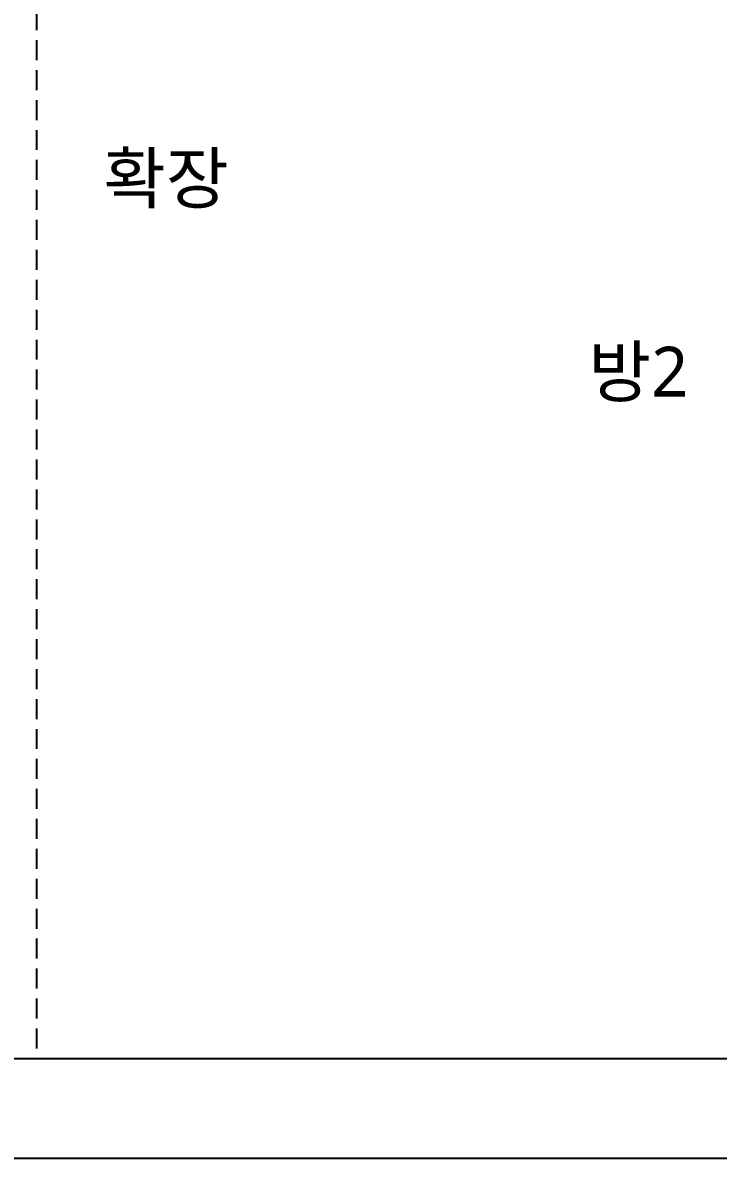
# Model space of a CAD drawing. Header units: inches. Extents: x 47110 to 276445, y 19043 to 183074.
# Drawn here: x 137650 to 139043, y 129839 to 132114 of the extents above; entities that cross this region are included whole.
import ezdxf

# ---------------------------------------------------------------- set-up
doc = ezdxf.new("R2010")
doc.units = ezdxf.units.IN
doc.header["$LTSCALE"] = 50
doc.header["$MEASUREMENT"] = 0
doc.linetypes.add('DH-HID2', pattern=[1.2, 0.8, -0.4])
doc.layers.add('FU-FURM', color=251, linetype='DH-HID2')
doc.layers.add('도면층2', color=2, linetype='Continuous')
doc.layers.add('text', color=7, linetype='Continuous', lineweight=0)
doc.styles.add('N 맑은고딕', font='malgun.ttf')

# ---------------------------------------------------------------- blocks, each defined once
blk = doc.blocks.new('fffsere')
at = {"layer": '도면층2'}
for p, q in [((52146.1, 21908.7), (56566.1, 21908.7)), ((51946.1, 21708.7), (56756.1, 21708.7))]:
    blk.add_line(p, q, dxfattribs=at)

msp = doc.modelspace()

# ---------------------------------------------------------------- linework, layer by layer
at = {"layer": 'FU-FURM'}
msp.add_line((137677.4644833, 132139.3407211), (137677.4644833, 130039.3407211), dxfattribs=at)

# ---------------------------------------------------------------- block references
msp.add_blockref('fffsere', (84531.4049133, 108130.6654167))

# ---------------------------------------------------------------- texts
at = {"layer": 'text', "char_height": 100, "attachment_point": 1, "style": 'N 맑은고딕'}
for s, insert in [('확장', (137811.5495748, 131852.8150617)), ('방2', (138783.3849383, 131465.1913167))]:
    msp.add_mtext_dynamic_manual_height_columns(s, width=1069.940426943, gutter_width=500, heights=[0], dxfattribs=dict(at, insert=insert))

doc.saveas('drawing.dxf')
